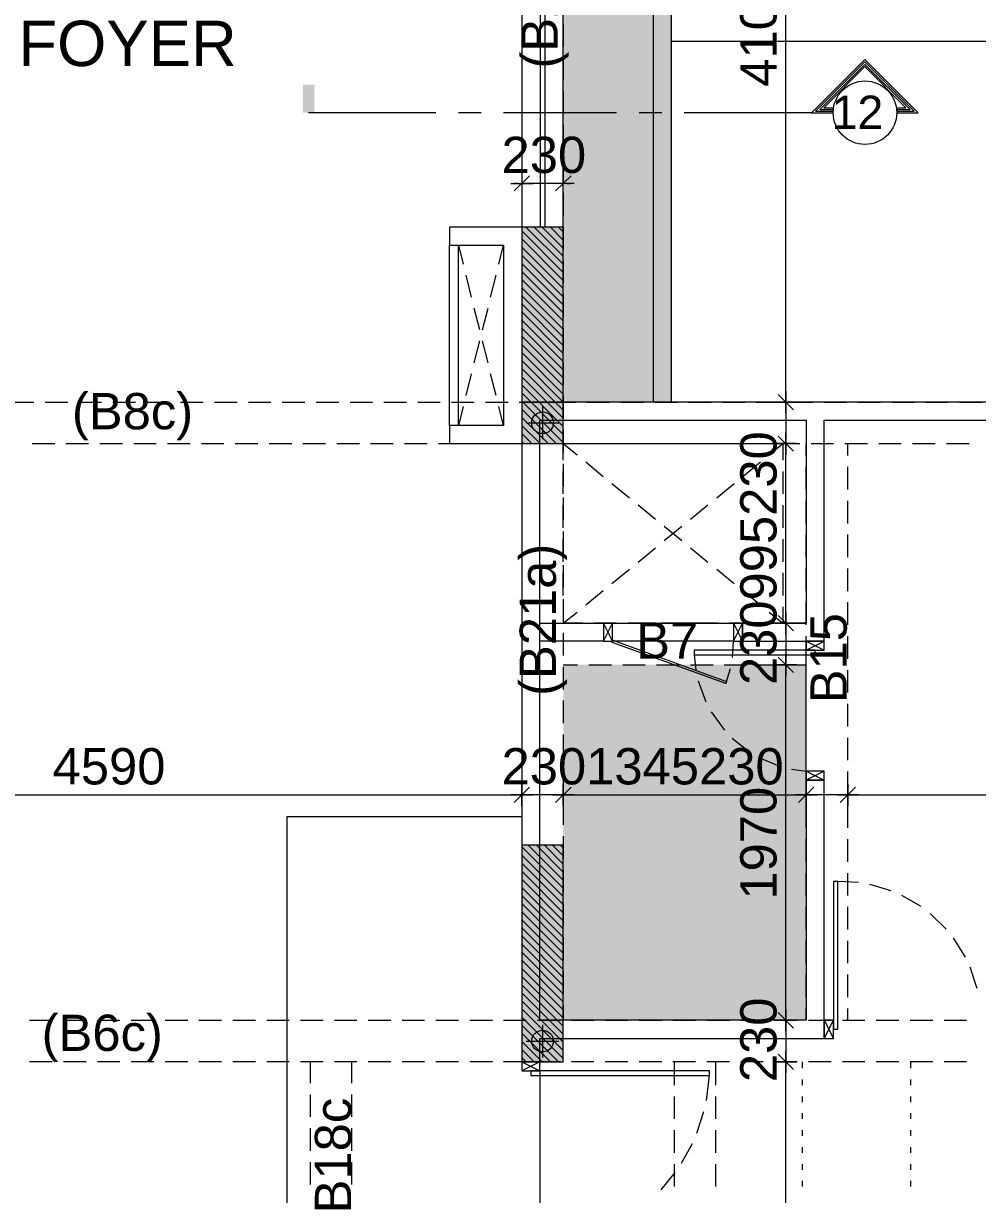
# Model space of a CAD drawing. Header units: millimetres. Extents: x -1303 to 98744, y -1303 to 90097.
# Drawn here: x 64120 to 69402, y 57542 to 64031 of the extents above; entities that cross this region are included whole.
import ezdxf

# ---------------------------------------------------------------- set-up
doc = ezdxf.new("R2010")
doc.units = ezdxf.units.MM
doc.layers.add('PDF_Geometry', color=7, linetype='Continuous')
doc.layers.add('PDF_Text', color=7, linetype='Continuous')
doc.layers.add('PDF_Solid Fills', color=192, linetype='Continuous', true_color=0xc2c0c0c0)
doc.styles.add('PDF ArialMT', font='arial.ttf')
doc.styles.get("Standard").update_dxf_attribs({"font": 'arial.ttf'})

msp = doc.modelspace()

# ---------------------------------------------------------------- linework, layer by layer
at = {"layer": 'PDF_Geometry', "color": 9, "lineweight": 0, "true_color": 0xc0c0c0}
for points in [[(66879.18391, 61932.58226), (67108.5302, 61932.58226), (67108.5302, 66032.0413), (66879.18391, 66032.0413)], [(67331.10529, 60607.28148), (67381.03677, 60607.28148), (67381.03677, 60707.14444), (67331.10529, 60707.14444)], [(68051.30424, 60607.28148), (68101.23572, 60607.28148), (68101.23572, 60707.14444), (68051.30424, 60707.14444)], [(67383.57732, 60613.20722), (68013.22091, 60383.8601), (68008.98942, 60372.8599), (67379.34583, 60601.35989)], [(68454.13795, 60557.35083), (68554.00091, 60557.35083), (68554.00091, 60607.28231), (68454.13795, 60607.28231)], [(67833.80445, 60531.96195), (68504.07106, 60531.96195), (68504.07106, 60557.35083), (67833.80445, 60557.35083)], [(68454.13795, 59837.15189), (68554.00091, 59837.15189), (68554.00091, 59887.08336), (68454.13795, 59887.08336)], [(68603.93405, 58457.68898), (68628.47664, 58457.68898), (68628.47664, 59276.90378), (68603.93405, 59276.90378)], [(68554.00753, 58406.9112), (68603.93901, 58406.9112), (68603.93901, 58507.62046), (68554.00753, 58507.62046)], [(66879.18391, 58227.49887), (66979.04687, 58227.49887), (66979.04687, 58277.43035), (66879.18391, 58277.43035)], [(66929.11456, 58202.10999), (67918.43491, 58202.10999), (67918.43491, 58227.49887), (66929.11456, 58227.49887)]]:
    msp.add_lwpolyline(points, close=True, dxfattribs=at)
for points in [[(67608.69294, 61932.58226), (67608.69294, 66032.04053)], [(67708.55425, 61932.58226), (67708.55425, 66032.04053)], [(66981.58659, 65062.18419), (66981.58659, 62902.43861)], [(67006.12835, 65062.18419), (67006.12835, 62902.43861)], [(67708.55425, 63932.37868), (74623.6377, 63932.37868)], [(66879.18391, 62902.43861), (66478.88743, 62902.43861), (66478.88743, 62802.57317), (66778.47549, 62802.57317), (66778.47549, 61802.25347), (66478.88743, 61802.25347), (66478.88743, 61702.38803), (66879.18391, 61702.38803)], [(66478.88743, 61802.25347), (66478.88743, 62802.57317)], [(66555.0541, 61908.0405), (66528.81809, 61802.25347), (66528.81809, 62802.57317), (66555.0541, 62696.78613)], [(66752.23947, 62696.78613), (66778.47549, 62802.57317)], [(66600.75327, 62514.83244), (66570.28578, 62635.85528)], [(66706.54031, 62514.83244), (66737.00779, 62635.85528)], [(66646.45244, 62332.87874), (66615.98495, 62453.90159)], [(66661.68412, 62332.87874), (66692.15161, 62453.90159)], [(66615.98495, 62150.92505), (66646.45244, 62271.94789)], [(66692.15161, 62150.92505), (66661.68412, 62271.94789)], [(66570.28578, 61968.97135), (66600.75327, 62089.99419)], [(66737.00779, 61968.97135), (66706.54031, 62089.99419)], [(66778.47549, 61802.25347), (66752.23947, 61908.0405)], [(67331.10529, 60607.28148), (67381.03595, 60707.14692), (68051.30424, 60707.14692), (68101.23903, 60607.28148), (68554.00753, 60607.28148), (68554.00753, 61831.87383), (71793.62796, 61831.87383), (71793.62796, 61932.58226), (66879.18391, 61932.58226), (66879.18391, 58277.42953), (66979.04522, 58277.42953), (66979.04522, 58406.9112), (68554.00753, 58406.9112), (68554.00753, 59837.15189), (68454.13795, 59837.15189), (68454.13795, 58507.61964), (66979.04522, 58507.61964), (66979.04522, 61831.87383), (68454.13795, 61831.87383), (68454.13795, 60707.14692), (68101.23903, 60707.14692), (68101.23903, 60607.28148)], [(67108.53103, 61702.38803), (67184.69769, 61640.61005)], [(67108.53103, 61610.98968), (67108.53103, 61702.38803), (67216.00818, 61702.38803)], [(67278.6374, 61702.38803), (67403.8876, 61702.38803)], [(67466.51269, 61702.38803), (67591.76702, 61702.38803)], [(67653.54499, 61702.38803), (67778.79519, 61702.38803)], [(67841.42441, 61702.38803), (67966.67461, 61702.38803)], [(68028.45259, 61702.38803), (68153.70278, 61702.38803)], [(68216.33201, 61702.38803), (68323.81328, 61702.38803), (68323.81328, 61610.98968)], [(68248.48962, 61640.61005), (68323.81328, 61702.38803)], [(67232.9341, 61600.83248), (67329.41518, 61521.28145)], [(68102.925, 61521.28145), (68200.24907, 61600.83248)], [(67108.53103, 61423.95738), (67108.53103, 61548.36459)], [(68323.81328, 61548.36459), (68323.81328, 61423.95738)], [(67377.65158, 61482.351), (67474.97565, 61402.79997)], [(67958.21165, 61402.79997), (68054.69273, 61482.351)], [(67108.53103, 61236.08209), (67108.53103, 61361.33228)], [(67523.2162, 61363.02653), (67619.69314, 61284.31849)], [(67812.64704, 61284.31849), (67909.97111, 61363.02653)], [(68323.81328, 61361.33228), (68323.81328, 61236.08209)], [(67667.93368, 61164.9899), (67764.41063, 61244.54505)], [(67667.93368, 61244.54505), (67764.41063, 61164.9899)], [(67108.53103, 61048.20267), (67108.53103, 61173.45286)], [(67523.2162, 61046.50842), (67619.69314, 61125.21646)], [(67812.64704, 61125.21646), (67909.97111, 61046.50842)], [(68323.81328, 61173.45286), (68323.81328, 61048.20267)], [(67377.65158, 60927.18395), (67474.97565, 61006.73498)], [(67958.21165, 61006.73498), (68054.69273, 60927.18395)], [(67108.53103, 60861.17036), (67108.53103, 60986.42469)], [(68323.81328, 60986.42469), (68323.81328, 60861.17036)], [(67232.9341, 60808.70247), (67329.41518, 60888.2535)], [(68102.925, 60888.2535), (68200.24907, 60808.70247)], [(67108.53103, 60798.54527), (67108.53103, 60707.14692), (67184.69769, 60768.9249)], [(68323.81328, 60798.54527), (68323.81328, 60707.14692), (68216.33201, 60707.14692)], [(68248.48962, 60768.9249), (68323.81328, 60707.14692)], [(66979.04522, 60707.14692), (67331.10529, 60707.14692), (67331.10529, 60607.28148), (66979.04522, 60607.28148)], [(67216.00818, 60707.14692), (67108.53103, 60707.14692)], [(67403.8876, 60707.14692), (67278.6374, 60707.14692)], [(68051.30424, 60607.28148), (67381.03595, 60607.28148), (67331.10529, 60707.14692)], [(67591.76702, 60707.14692), (67466.51269, 60707.14692)], [(67778.79519, 60707.14692), (67653.54499, 60707.14692)], [(67966.67461, 60707.14692), (67841.42441, 60707.14692)], [(68153.70278, 60707.14692), (68028.45259, 60707.14692)], [(68046.22977, 60518.42038), (68051.30424, 60607.28148), (68101.23903, 60707.14692)], [(68372.05383, 59898.93399), (68454.13795, 59887.08254), (68454.13795, 60557.35083), (68554.00753, 60607.28148)], [(68454.13795, 60607.28148), (68554.00753, 60557.35083)], [(67833.80445, 60531.96195), (67842.26741, 60449.86956)], [(68008.98942, 60372.8599), (68035.2213, 60457.48953)], [(67854.96185, 60388.93871), (67898.12378, 60271.30435)], [(67926.89704, 60216.29509), (68000.52646, 60115.58253)], [(68043.68426, 60069.88336), (68141.85959, 59992.86958)], [(68196.01759, 59961.55909), (68311.11884, 59914.16567)], [(68554.00753, 59887.08254), (68454.13795, 59837.15189)], [(68454.13795, 59887.08254), (68554.00753, 59837.15189)], [(65708.75783, 57187.39747), (65579.27203, 57187.39747), (65579.27203, 59637.42515), (66879.18391, 59637.42515)], [(68743.57293, 59270.98052), (68628.47994, 59276.90624)], [(68924.68363, 59225.28135), (68805.3509, 59260.82331)], [(69089.7114, 59137.26736), (68982.23013, 59199.89246)], [(69229.35028, 59012.01303), (69139.63792, 59099.18402)], [(69335.13732, 58857.98959), (69269.12787, 58963.77662)], [(69401.14678, 58682.80461), (69362.22046, 58801.28609)], [(68554.00753, 58406.9112), (68603.93405, 58507.61964)], [(68554.00753, 58507.61964), (68603.93405, 58406.9112)], [(66879.18391, 58277.42953), (66979.04522, 58227.49887), (66979.04522, 57237.33225), (67117.84111, 57258.48965)], [(66979.04522, 58277.42953), (66879.18391, 58227.49887)], [(67901.50815, 58062.4711), (67918.43407, 58202.10999)], [(67848.19313, 57883.05464), (67887.12359, 58002.38325)], [(67763.56351, 57716.33263), (67823.65137, 57825.50815)], [(67650.16064, 57567.38779), (67728.86453, 57663.86474)]]:
    msp.add_lwpolyline(points, dxfattribs=at)
at = {"layer": 'PDF_Geometry', "color": 122, "lineweight": 0, "true_color": 0x00b88a}
for points in [[(68340.73921, 61972.35983), (68340.73921, 61952.04542), (68340.73921, 66012.57737), (68340.73921, 65992.26708)], [(66879.18391, 63204.56389), (66879.18391, 63084.3923)], [(67108.53103, 63084.3923), (67108.53103, 63204.56389)], [(66819.09605, 63144.48016), (66939.27178, 63144.48016)], [(66836.02198, 63102.16535), (66921.49873, 63186.79497)], [(66858.87363, 63144.48016), (66838.56334, 63144.48016)], [(67108.53103, 63144.48016), (66879.18391, 63144.48016)], [(67168.61889, 63144.48016), (67048.44317, 63144.48016)], [(67151.69296, 63186.79497), (67066.21622, 63102.16535)], [(67128.84131, 63144.48016), (67149.15159, 63144.48016)], [(68340.73921, 61932.58226), (68340.73921, 61702.38803)], [(68340.73921, 60746.92037), (68340.73921, 60727.45721), (68340.73921, 61682.07774), (68340.73921, 61662.61458)], [(68340.73921, 60707.14692), (68340.73921, 60476.95269)], [(68340.73921, 58547.39721), (68340.73921, 58527.08693), (68340.73921, 60457.48953), (68340.73921, 60437.17511)], [(62309.1841, 59756.75374), (66858.87363, 59756.75374), (66838.56334, 59756.75374)], [(67108.53103, 59756.75374), (66879.18391, 59756.75374)], [(67149.15159, 59756.75374), (67128.84131, 59756.75374), (68433.8318, 59756.75374), (68413.51739, 59756.75374)], [(68683.4892, 59756.75374), (68454.13795, 59756.75374)], [(68724.10977, 59756.75374), (68703.79535, 59756.75374), (73273.79516, 59756.75374), (73253.48901, 59756.75374)], [(68340.73921, 58507.61964), (68340.73921, 58277.42953)], [(68340.73921, 52371.97173), (68340.73921, 52352.50857), (68340.73921, 58257.11924), (68340.73921, 58237.65195)]]:
    msp.add_lwpolyline(points, dxfattribs=at)
at = {"layer": 'PDF_Geometry', "color": 157, "lineweight": 0, "true_color": 0x3f5f7f}
for points in [[(66879.18391, 64007.70235), (66879.18391, 63882.44802)], [(67108.53103, 64028.85975), (67108.53103, 63903.60543)], [(66879.18391, 63819.82293), (66879.18391, 63694.57273)], [(67108.53103, 63840.98033), (67108.53103, 63715.73014)], [(67108.53103, 63653.94803), (67108.53103, 63528.69784)], [(66879.18391, 63631.9435), (66879.18391, 63507.54043)], [(67108.53103, 63466.07274), (67108.53103, 63340.81841)], [(66879.18391, 63444.91533), (66879.18391, 63319.66101)], [(67108.53103, 63278.19332), (67108.53103, 63153.78612)], [(66879.18391, 63257.03591), (66879.18391, 63132.62871)], [(66879.18391, 63070.00361), (66879.18391, 62944.75342)], [(67108.53103, 63091.16101), (67108.53103, 62965.91083)], [(66879.18391, 62882.12832), (66879.18391, 62756.87399)], [(67108.53103, 62903.28572), (67108.53103, 62778.87852)], [(66879.18391, 62695.09602), (66879.18391, 62569.8417)], [(67108.53103, 62716.25343), (67108.53103, 62590.9991)], [(66879.18391, 62507.21659), (66879.18391, 62381.96641)], [(67108.53103, 62528.374), (67108.53103, 62403.12381)], [(66879.18391, 62320.1843), (66879.18391, 62194.9341)], [(67108.53103, 62341.3417), (67108.53103, 62216.09151)], [(66879.18391, 62132.30901), (66879.18391, 62007.05468)], [(67108.53103, 62153.46641), (67108.53103, 62028.21209)], [(67108.53103, 61966.43411), (67108.53103, 61841.18391)], [(64052.5544, 61932.58226), (64177.80459, 61932.58226)], [(64240.43382, 61932.58226), (64364.83689, 61932.58226)], [(64427.46199, 61932.58226), (64552.71632, 61932.58226)], [(64615.34141, 61932.58226), (64739.74861, 61932.58226)], [(64802.37372, 61932.58226), (64927.6239, 61932.58226)], [(64990.24901, 61932.58226), (65115.50333, 61932.58226)], [(65177.2813, 61932.58226), (65302.53563, 61932.58226)], [(65365.16073, 61932.58226), (65490.41092, 61932.58226)], [(65552.19302, 61932.58226), (65677.44322, 61932.58226)], [(65740.06832, 61932.58226), (65865.32264, 61932.58226)], [(65927.94774, 61932.58226), (66052.35082, 61932.58226)], [(66114.98004, 61932.58226), (66240.23024, 61932.58226)], [(66302.85533, 61932.58226), (66427.26254, 61932.58226)], [(66489.88763, 61932.58226), (66615.13783, 61932.58226)], [(66677.76705, 61932.58226), (66803.01725, 61932.58226)], [(66864.79523, 61932.58226), (66990.04955, 61932.58226)], [(66879.18391, 61944.42958), (66879.18391, 61820.02651)], [(67052.67465, 61932.58226), (67177.92484, 61932.58226)], [(67239.70695, 61932.58226), (67364.95714, 61932.58226)], [(67427.58224, 61932.58226), (67552.83657, 61932.58226)], [(67615.46166, 61932.58226), (67739.86886, 61932.58226)], [(67802.49397, 61932.58226), (67927.74415, 61932.58226)], [(67990.36926, 61932.58226), (68114.77646, 61932.58226)], [(68177.40569, 61932.58226), (68302.65588, 61932.58226)], [(68365.27684, 61932.58226), (68489.68405, 61932.58226)], [(68552.31328, 61932.58226), (68677.56347, 61932.58226)], [(68740.1927, 61932.58226), (68865.44289, 61932.58226)], [(68927.22087, 61932.58226), (69052.47107, 61932.58226)], [(69115.10029, 61932.58226), (69240.35049, 61932.58226)], [(69302.97972, 61932.58226), (69427.37865, 61932.58226)], [(67108.53103, 61778.55469), (67108.53103, 61653.30449)], [(66879.18391, 61757.39728), (66879.18391, 61632.14709)], [(64167.65152, 61702.38803), (64292.90171, 61702.38803)], [(64354.68381, 61702.38803), (64479.93401, 61702.38803)], [(64542.5591, 61702.38803), (64667.81343, 61702.38803)], [(64730.43853, 61702.38803), (64854.8416, 61702.38803)], [(64917.47083, 61702.38803), (65042.72102, 61702.38803)], [(65105.34612, 61702.38803), (65229.75333, 61702.38803)], [(65292.37842, 61702.38803), (65417.62862, 61702.38803)], [(65480.25784, 61702.38803), (65605.50804, 61702.38803)], [(65667.28602, 61702.38803), (65792.54034, 61702.38803)], [(65855.16544, 61702.38803), (65980.41563, 61702.38803)], [(66042.19774, 61702.38803), (66167.44793, 61702.38803)], [(66230.07303, 61702.38803), (66355.32736, 61702.38803)], [(66417.95245, 61702.38803), (66542.35965, 61702.38803)], [(66604.98475, 61702.38803), (66730.23494, 61702.38803)], [(66792.86004, 61702.38803), (66917.26725, 61702.38803)], [(66979.89234, 61702.38803), (67105.14667, 61702.38803)], [(67167.77177, 61702.38803), (67293.02196, 61702.38803)], [(67354.80406, 61702.38803), (67480.05426, 61702.38803)], [(67542.67935, 61702.38803), (67667.93368, 61702.38803)], [(67729.71166, 61702.38803), (67854.96185, 61702.38803)], [(67917.59108, 61702.38803), (68042.84127, 61702.38803)], [(68105.47051, 61702.38803), (68229.86944, 61702.38803)], [(68292.49867, 61702.38803), (68417.74887, 61702.38803)], [(68454.13795, 61636.37857), (68454.13795, 61702.38803)], [(68480.37809, 61702.38803), (68604.7853, 61702.38803)], [(68667.40627, 61702.38803), (68792.65645, 61702.38803)], [(68683.4892, 61636.37857), (68683.4892, 61702.38803)], [(68855.28569, 61702.38803), (68979.69289, 61702.38803)], [(69042.31385, 61702.38803), (69167.57232, 61702.38803)], [(69230.19328, 61702.38803), (69355.44347, 61702.38803)], [(67108.53103, 61590.6794), (67108.53103, 61466.27219)], [(66879.18391, 61569.52199), (66879.18391, 61445.11478)], [(68454.13795, 61448.49915), (68454.13795, 61573.75347)], [(68683.4892, 61448.49915), (68683.4892, 61573.75347)], [(66879.18391, 61382.48969), (66879.18391, 61257.23949)], [(67108.53103, 61403.6471), (67108.53103, 61278.3969)], [(68454.13795, 61260.62386), (68454.13795, 61385.87405)], [(68683.4892, 61260.62386), (68683.4892, 61385.87405)], [(66879.18391, 61194.61027), (66879.18391, 61070.2072)], [(67108.53103, 61215.76768), (67108.53103, 61091.3646)], [(68454.13795, 61073.59155), (68454.13795, 61198.84175)], [(68683.4892, 61073.59155), (68683.4892, 61198.84175)], [(66879.18391, 61007.5821), (66879.18391, 60882.32777)], [(67108.53103, 61028.7395), (67108.53103, 60903.48518)], [(68454.13795, 60885.71213), (68454.13795, 61010.96646)], [(68683.4892, 60885.71213), (68683.4892, 61010.96646)], [(66879.18391, 60819.70268), (66879.18391, 60694.45248)], [(67108.53103, 60840.86008), (67108.53103, 60716.45288)], [(68454.13795, 60698.68396), (68454.13795, 60823.93416)], [(68683.4892, 60698.68396), (68683.4892, 60823.93416)], [(67108.53103, 60707.14692), (67187.23492, 60707.14692)], [(67249.86003, 60707.14692), (67375.11435, 60707.14692)], [(67437.73945, 60707.14692), (67562.98964, 60707.14692)], [(67624.77175, 60707.14692), (67750.02194, 60707.14692)], [(67812.64704, 60707.14692), (67937.90137, 60707.14692)], [(67999.67934, 60707.14692), (68124.93366, 60707.14692)], [(68187.55463, 60707.14692), (68312.81309, 60707.14692)], [(68375.43406, 60707.14692), (68454.13795, 60707.14692)], [(66879.18391, 60632.67037), (66879.18391, 60507.42018)], [(67108.53103, 60653.82778), (67108.53103, 60528.57759)], [(68454.13795, 60510.80454), (68454.13795, 60636.05474)], [(68683.4892, 60510.80454), (68683.4892, 60636.05474)], [(67108.53103, 60476.95269), (67187.23492, 60476.95269)], [(67249.86003, 60476.95269), (67375.11435, 60476.95269)], [(67437.73945, 60476.95269), (67562.98964, 60476.95269)], [(67624.77175, 60476.95269), (67750.02194, 60476.95269)], [(67812.64704, 60476.95269), (67937.90137, 60476.95269)], [(67999.67934, 60476.95269), (68124.93366, 60476.95269)], [(68187.55463, 60476.95269), (68312.81309, 60476.95269)], [(68375.43406, 60476.95269), (68454.13795, 60476.95269)], [(66879.18391, 60444.79508), (66879.18391, 60319.54075)], [(67108.53103, 60465.95249), (67108.53103, 60340.69816)], [(68454.13795, 60323.77224), (68454.13795, 60448.17945)], [(68683.4892, 60323.77224), (68683.4892, 60448.17945)], [(67108.53103, 60278.92019), (67108.53103, 60153.66587)], [(66879.18391, 60256.91566), (66879.18391, 60132.50846)], [(68454.13795, 60135.89695), (68454.13795, 60261.14714)], [(68683.4892, 60135.89695), (68683.4892, 60261.14714)], [(67108.53103, 60091.04076), (67108.53103, 59965.79058)], [(66879.18391, 60069.88336), (66879.18391, 59944.63317)], [(68454.13795, 59948.86465), (68454.13795, 60073.26772)], [(68683.4892, 59948.86465), (68683.4892, 60073.26772)], [(67108.53103, 59903.16547), (67108.53103, 59778.75827)], [(66879.18391, 59882.00807), (66879.18391, 59757.60087)], [(68454.13795, 59760.98522), (68454.13795, 59886.23955)], [(68683.4892, 59760.98522), (68683.4892, 59886.23955)], [(66879.18391, 59694.97577), (66879.18391, 59569.72145)], [(67108.53103, 59716.13318), (67108.53103, 59590.87885)], [(68454.13795, 59573.95293), (68454.13795, 59698.36013)], [(68683.4892, 59573.95293), (68683.4892, 59698.36013)], [(66879.18391, 59507.09634), (66879.18391, 59382.69327)], [(67108.53103, 59528.25375), (67108.53103, 59403.85068)], [(68454.13795, 59386.07764), (68454.13795, 59511.32782)], [(68683.4892, 59386.07764), (68683.4892, 59511.32782)], [(66879.18391, 59320.06405), (66879.18391, 59194.81385)], [(67108.53103, 59341.22145), (67108.53103, 59215.97126)], [(68454.13795, 59198.19821), (68454.13795, 59323.45253)], [(68683.4892, 59198.19821), (68683.4892, 59323.45253)], [(66879.18391, 59132.18876), (66879.18391, 59006.93443)], [(67108.53103, 59153.34616), (67108.53103, 59028.93895)], [(68454.13795, 59011.16591), (68454.13795, 59136.42024)], [(68683.4892, 59011.16591), (68683.4892, 59136.42024)], [(66879.18391, 58945.15645), (66879.18391, 58819.90626)], [(67108.53103, 58966.31386), (67108.53103, 58841.06366)], [(68454.13795, 58823.29062), (68454.13795, 58948.54081)], [(68683.4892, 58823.29062), (68683.4892, 58948.54081)], [(66879.18391, 58757.27703), (66879.18391, 58632.02684)], [(67108.53103, 58778.43444), (67108.53103, 58653.18424)], [(68454.13795, 58636.25832), (68454.13795, 58760.66552)], [(68683.4892, 58636.25832), (68683.4892, 58760.66552)], [(66879.18391, 58569.40174), (66879.18391, 58444.99453)], [(67108.53103, 58591.40627), (67108.53103, 58507.61964)], [(68454.13795, 58507.61964), (68454.13795, 58573.63322)], [(68683.4892, 58507.61964), (68683.4892, 58573.63322)], [(64154.10995, 58507.61964), (64278.51715, 58507.61964)], [(64341.14225, 58507.61964), (64466.39244, 58507.61964)], [(64529.01754, 58507.61964), (64654.27187, 58507.61964)], [(64716.04984, 58507.61964), (64841.30416, 58507.61964)], [(64903.92927, 58507.61964), (65029.17946, 58507.61964)], [(65090.96156, 58507.61964), (65216.21176, 58507.61964)], [(65278.83685, 58507.61964), (65404.09118, 58507.61964)], [(65466.71628, 58507.61964), (65591.11935, 58507.61964)], [(65653.74858, 58507.61964), (65778.99877, 58507.61964)], [(65841.62387, 58507.61964), (65966.03108, 58507.61964)], [(66028.65617, 58507.61964), (66153.90637, 58507.61964)], [(66216.53559, 58507.61964), (66340.93866, 58507.61964)], [(66403.56376, 58507.61964), (66528.81809, 58507.61964)], [(66591.44318, 58507.61964), (66716.69338, 58507.61964)], [(66778.47549, 58507.61964), (66903.72568, 58507.61964)], [(66966.35078, 58507.61964), (67091.60511, 58507.61964)], [(67154.2302, 58507.61964), (67278.6374, 58507.61964)], [(67341.2625, 58507.61964), (67466.51269, 58507.61964)], [(67529.13779, 58507.61964), (67653.54499, 58507.61964)], [(67716.17009, 58507.61964), (67841.42441, 58507.61964)], [(67904.04952, 58507.61964), (68028.45259, 58507.61964)], [(68091.08181, 58507.61964), (68216.33201, 58507.61964)], [(68278.96124, 58507.61964), (68404.21143, 58507.61964)], [(68465.98941, 58507.61964), (68591.2396, 58507.61964)], [(68653.86883, 58507.61964), (68779.11902, 58507.61964)], [(68841.74826, 58507.61964), (68966.14719, 58507.61964)], [(69028.77642, 58507.61964), (69154.02662, 58507.61964)], [(69216.65584, 58507.61964), (69341.06305, 58507.61964)], [(66879.18391, 58382.36944), (66879.18391, 58277.42953)], [(64278.51715, 58277.42953), (64154.10995, 58277.42953)], [(64466.39244, 58277.42953), (64341.14225, 58277.42953)], [(64654.27187, 58277.42953), (64529.01754, 58277.42953)], [(64841.30416, 58277.42953), (64716.04984, 58277.42953)], [(65029.17946, 58277.42953), (64903.92927, 58277.42953)], [(65216.21176, 58277.42953), (65090.96156, 58277.42953)], [(65404.09118, 58277.42953), (65278.83685, 58277.42953)], [(65591.11935, 58277.42953), (65466.71628, 58277.42953)], [(65778.99877, 58277.42953), (65653.74858, 58277.42953)], [(65708.75783, 58159.79517), (65708.75783, 58277.42953)], [(65966.03108, 58277.42953), (65841.62387, 58277.42953)], [(65938.94794, 58159.79517), (65938.94794, 58277.42953)], [(66153.90637, 58277.42953), (66028.65617, 58277.42953)], [(66340.93866, 58277.42953), (66216.53559, 58277.42953)], [(66528.81809, 58277.42953), (66403.56376, 58277.42953)], [(66716.69338, 58277.42953), (66591.44318, 58277.42953)], [(66903.72568, 58277.42953), (66778.47549, 58277.42953)], [(67091.60511, 58277.42953), (66966.35078, 58277.42953)], [(67278.6374, 58277.42953), (67154.2302, 58277.42953)], [(67466.51269, 58277.42953), (67341.2625, 58277.42953)], [(67653.54499, 58277.42953), (67529.13779, 58277.42953)], [(67841.42441, 58277.42953), (67716.17009, 58277.42953)], [(67723.78593, 58148.79084), (67723.78593, 58277.42953)], [(68028.45259, 58277.42953), (67904.04952, 58277.42953)], [(67953.98017, 58148.79084), (67953.98017, 58277.42953)], [(68216.33201, 58277.42953), (68091.08181, 58277.42953)], [(68404.21143, 58277.42953), (68278.96124, 58277.42953)], [(68591.2396, 58277.42953), (68465.98941, 58277.42953)], [(68779.11902, 58277.42953), (68653.86883, 58277.42953)], [(68966.14719, 58277.42953), (68841.74826, 58277.42953)], [(69154.02662, 58277.42953), (69028.77642, 58277.42953)], [(69341.06305, 58277.42953), (69216.65584, 58277.42953)], [(65708.75783, 57971.91575), (65708.75783, 58097.16595)], [(65938.94794, 57971.91575), (65938.94794, 58097.16595)], [(67723.78593, 57960.91555), (67723.78593, 58086.16575)], [(67953.98017, 57960.91555), (67953.98017, 58086.16575)], [(65708.75783, 57784.88345), (65708.75783, 57910.13778)], [(65938.94794, 57784.88345), (65938.94794, 57910.13778)], [(67723.78593, 57773.88326), (67723.78593, 57898.28633)], [(67953.98017, 57773.88326), (67953.98017, 57898.28633)], [(65708.75783, 57597.00816), (65708.75783, 57722.25835)], [(65938.94794, 57597.00816), (65938.94794, 57722.25835)], [(67723.78593, 57586.00383), (67723.78593, 57711.25815)], [(67953.98017, 57586.00383), (67953.98017, 57711.25815)]]:
    msp.add_lwpolyline(points, dxfattribs=at)
at = {"layer": 'PDF_Geometry', "color": 1, "lineweight": 0}
for points in [[(68954.304, 63535.46655), (69073.62847, 63535.46655), (68778.27604, 63830.82313), (68482.91533, 63535.46655), (68603.09105, 63535.46655)], [(68954.304, 63544.77664), (69050.77681, 63544.77664), (68778.27604, 63817.28569), (68505.76698, 63544.77664), (68603.09105, 63544.77664)], [(68954.304, 63554.08673), (69028.77642, 63554.08673), (68778.27604, 63803.74413), (68528.61864, 63554.08673), (68603.09105, 63554.08673)], [(68954.304, 63563.39681), (69005.92477, 63563.39681), (68778.27604, 63791.04968), (68551.46202, 63563.39681), (68603.09105, 63563.39681)], [(66403.56376, 63535.46655), (65698.60063, 63535.46655)], [(66653.22116, 63535.46655), (66528.81809, 63535.46655)], [(67403.8876, 63535.46655), (66778.47549, 63535.46655)], [(67653.54499, 63535.46655), (67528.2948, 63535.46655)], [(68482.91533, 63535.46655), (67778.79519, 63535.46655)]]:
    msp.add_lwpolyline(points, dxfattribs=at)
at = {"layer": 'PDF_Geometry', "lineweight": 0}
for points in [[(66879.18391, 63144.48016), (66879.18391, 63144.48016)], [(67108.53103, 63144.48016), (67108.53103, 63144.48016)], [(66879.18391, 63054.77193), (66879.18391, 63054.77193)], [(67108.53103, 63054.77193), (67108.53103, 63054.77193)], [(66879.18391, 62992.14683), (66879.18391, 62992.14683)], [(67108.53103, 62992.14683), (67108.53103, 62992.14683)], [(66879.18391, 62902.43861), (66879.18391, 62902.43861)], [(66879.18391, 62881.2812), (67108.53103, 62651.08696)], [(66902.03556, 62902.43861), (67108.53103, 62695.94314)], [(66947.73474, 62902.43861), (67108.53103, 62740.79519)], [(66992.58678, 62902.43861), (67108.53103, 62785.64724)], [(67037.44297, 62902.43861), (67108.53103, 62830.50342)], [(67082.29502, 62902.43861), (67108.53103, 62875.35547)], [(67108.53103, 62902.43861), (67108.53103, 62902.43861)], [(66879.18391, 62836.42502), (67108.53103, 62606.23491)], [(66879.18391, 62791.57297), (67108.53103, 62561.37873)], [(66879.18391, 62745.8738), (67108.53103, 62516.52668)], [(66879.18391, 62701.01762), (67108.53103, 62471.67463)], [(66879.18391, 62656.16556), (67108.53103, 62426.81845)], [(66879.18391, 62611.31351), (67108.53103, 62381.96641)], [(66879.18391, 62566.45733), (67108.53103, 62336.26723)], [(66879.18391, 62521.60529), (67108.53103, 62291.41105)], [(66879.18391, 62476.74911), (67108.53103, 62246.559)], [(66879.18391, 62431.89706), (67108.53103, 62201.70282)], [(66879.18391, 62387.045), (67108.53103, 62156.85077)], [(66879.18391, 62342.18882), (67108.53103, 62111.99872)], [(66879.18391, 62297.33678), (67108.53103, 62067.14254)], [(66879.18391, 62252.4806), (67108.53103, 62022.29049)], [(66879.18391, 62207.62855), (67108.53103, 61977.43431)], [(66879.18391, 62162.77649), (67108.53103, 61932.58226)], [(66879.18391, 62117.92031), (67108.53103, 61887.73021)], [(66879.18391, 62073.06827), (67108.53103, 61842.87403)], [(66879.18391, 62028.21209), (67108.53103, 61798.02198)], [(66879.18391, 61983.36004), (67108.53103, 61753.1658)], [(66879.18391, 61937.66087), (67108.53103, 61708.31375)], [(68366.1281, 61932.58226), (68366.1281, 61932.58226)], [(68366.1281, 61932.58226), (68366.1281, 61932.58226)], [(68454.13795, 61932.58226), (68454.13795, 61932.58226)], [(68454.13795, 61932.58226), (68454.13795, 61932.58226)], [(66879.18391, 61892.80469), (67069.60057, 61702.38803)], [(66879.18391, 61847.95263), (67024.74852, 61702.38803)], [(66879.18391, 61803.10058), (66979.89234, 61702.38803)], [(66879.18391, 61758.2444), (66935.0403, 61702.38803)], [(66879.18391, 61713.39236), (66890.18412, 61702.38803)], [(68366.1281, 61702.38803), (68366.1281, 61702.38803)], [(68366.1281, 61702.38803), (68366.1281, 61702.38803)], [(68454.13795, 61702.38803), (68454.13795, 61702.38803)], [(68454.13795, 61702.38803), (68454.13795, 61702.38803)], [(68366.1281, 60707.14692), (68366.1281, 60707.14692)], [(68366.1281, 60707.14692), (68366.1281, 60707.14692)], [(68454.13795, 60707.14692), (68454.13795, 60707.14692)], [(68454.13795, 60707.14692), (68454.13795, 60707.14692)], [(68366.1281, 60476.95269), (68366.1281, 60476.95269)], [(68366.1281, 60476.95269), (68366.1281, 60476.95269)], [(68454.13795, 60476.95269), (68454.13795, 60476.95269)], [(68454.13795, 60476.95269), (68454.13795, 60476.95269)], [(66879.18391, 59756.75374), (66879.18391, 59756.75374)], [(66879.18391, 59756.75374), (66879.18391, 59756.75374)], [(67108.53103, 59756.75374), (67108.53103, 59756.75374)], [(67108.53103, 59756.75374), (67108.53103, 59756.75374)], [(68454.13795, 59756.75374), (68454.13795, 59756.75374)], [(68454.13795, 59756.75374), (68454.13795, 59756.75374)], [(68683.4892, 59756.75374), (68683.4892, 59756.75374)], [(68683.4892, 59756.75374), (68683.4892, 59756.75374)], [(66879.18391, 59679.73996), (66879.18391, 59679.73996)], [(66879.18391, 59679.73996), (66879.18391, 59679.73996)], [(67108.53103, 59679.73996), (67108.53103, 59679.73996)], [(67108.53103, 59679.73996), (67108.53103, 59679.73996)], [(68454.13795, 59679.73996), (68454.13795, 59679.73996)], [(68454.13795, 59679.73996), (68454.13795, 59679.73996)], [(68683.4892, 59663.66115), (68683.4892, 59663.66115)], [(68683.4892, 59663.66115), (68683.4892, 59663.66115)], [(66879.18391, 59617.11486), (66879.18391, 59617.11486)], [(66879.18391, 59617.11486), (66879.18391, 59617.11486)], [(67108.53103, 59617.11486), (67108.53103, 59617.11486)], [(67108.53103, 59617.11486), (67108.53103, 59617.11486)], [(68454.13795, 59617.11486), (68454.13795, 59617.11486)], [(68454.13795, 59617.11486), (68454.13795, 59617.11486)], [(68683.4892, 59601.03606), (68683.4892, 59601.03606)], [(68683.4892, 59601.03606), (68683.4892, 59601.03606)], [(66879.18391, 59554.48976), (66879.18391, 59554.48976)], [(66879.18391, 59554.48976), (66879.18391, 59554.48976)], [(67108.53103, 59554.48976), (67108.53103, 59554.48976)], [(67108.53103, 59554.48976), (67108.53103, 59554.48976)], [(68454.13795, 59554.48976), (68454.13795, 59554.48976)], [(68454.13795, 59554.48976), (68454.13795, 59554.48976)], [(68683.4892, 59538.41096), (68683.4892, 59538.41096)], [(68683.4892, 59538.41096), (68683.4892, 59538.41096)], [(66879.18391, 59477.47597), (66879.18391, 59477.47597)], [(66879.18391, 59477.47597), (66879.18391, 59477.47597)], [(66879.18391, 59468.16589), (67108.53103, 59238.82291)], [(66914.73001, 59477.47597), (67108.53103, 59283.67496)], [(66959.58206, 59477.47597), (67108.53103, 59328.52701)], [(67004.43411, 59477.47597), (67108.53103, 59373.38319)], [(67049.29029, 59477.47597), (67108.53103, 59418.23524)], [(67094.14234, 59477.47597), (67108.53103, 59463.09142)], [(67108.53103, 59477.47597), (67108.53103, 59477.47597)], [(67108.53103, 59477.47597), (67108.53103, 59477.47597)], [(68454.13795, 59477.47597), (68454.13795, 59477.47597)], [(68454.13795, 59477.47597), (68454.13795, 59477.47597)], [(68683.4892, 59475.78586), (68683.4892, 59475.78586)], [(68683.4892, 59475.78586), (68683.4892, 59475.78586)], [(66879.18391, 59423.31384), (67108.53103, 59193.96673)], [(66879.18391, 59378.46179), (67108.53103, 59148.26756)], [(68683.4892, 59413.15664), (68683.4892, 59413.15664)], [(68683.4892, 59413.15664), (68683.4892, 59413.15664)], [(66879.18391, 59333.60561), (67108.53103, 59103.41551)], [(68683.4892, 59350.53153), (68683.4892, 59350.53153)], [(68683.4892, 59350.53153), (68683.4892, 59350.53153)], [(66879.18391, 59288.75357), (67108.53103, 59058.55932)], [(66879.18391, 59243.89738), (67108.53103, 59013.70728)], [(68683.4892, 59288.75357), (68683.4892, 59288.75357)], [(68683.4892, 59288.75357), (68683.4892, 59288.75357)], [(66879.18391, 59199.04533), (67108.53103, 58968.8511)], [(68683.4892, 59226.12846), (68683.4892, 59226.12846)], [(68683.4892, 59226.12846), (68683.4892, 59226.12846)], [(66879.18391, 59154.19328), (67108.53103, 58923.99905)], [(68683.4892, 59163.49924), (68683.4892, 59163.49924)], [(68683.4892, 59163.49924), (68683.4892, 59163.49924)], [(66879.18391, 59109.3371), (67108.53103, 58879.147)], [(66879.18391, 59064.48506), (67108.53103, 58834.29081)], [(68683.4892, 59100.87414), (68683.4892, 59100.87414)], [(68683.4892, 59100.87414), (68683.4892, 59100.87414)], [(66879.18391, 59019.62887), (67108.53103, 58789.43877)], [(68683.4892, 59038.24904), (68683.4892, 59038.24904)], [(68683.4892, 59038.24904), (68683.4892, 59038.24904)], [(66879.18391, 58974.77682), (67108.53103, 58744.58259)], [(66879.18391, 58929.92477), (67108.53103, 58699.73054)], [(68683.4892, 58975.62395), (68683.4892, 58975.62395)], [(68683.4892, 58975.62395), (68683.4892, 58975.62395)], [(66879.18391, 58885.06859), (67108.53103, 58654.87849)], [(68683.4892, 58912.99885), (68683.4892, 58912.99885)], [(68683.4892, 58912.99885), (68683.4892, 58912.99885)], [(68683.4892, 58851.21674), (68683.4892, 58851.21674)], [(68683.4892, 58851.21674), (68683.4892, 58851.21674)], [(66879.18391, 58840.21655), (67108.53103, 58610.0223)], [(66879.18391, 58795.36037), (67108.53103, 58565.17026)], [(68683.4892, 58788.59165), (68683.4892, 58788.59165)], [(68683.4892, 58788.59165), (68683.4892, 58788.59165)], [(66879.18391, 58749.66119), (67108.53103, 58520.31408)], [(68683.4892, 58725.96655), (68683.4892, 58725.96655)], [(68683.4892, 58725.96655), (68683.4892, 58725.96655)], [(66879.18391, 58704.80914), (67108.53103, 58475.46203)], [(66879.18391, 58659.95296), (67108.53103, 58430.60998)], [(68683.4892, 58663.34145), (68683.4892, 58663.34145)], [(68683.4892, 58663.34145), (68683.4892, 58663.34145)], [(66879.18391, 58615.10091), (67108.53103, 58385.7538)], [(68683.4892, 58600.71223), (68683.4892, 58600.71223)], [(68683.4892, 58600.71223), (68683.4892, 58600.71223)], [(66879.18391, 58570.24886), (67108.53103, 58340.05463)], [(66879.18391, 58525.39268), (67108.53103, 58295.20257)], [(66879.18391, 58480.54064), (67082.29502, 58277.42953)], [(68366.1281, 58507.61964), (68366.1281, 58507.61964)], [(68366.1281, 58507.61964), (68366.1281, 58507.61964)], [(68454.13795, 58507.61964), (68454.13795, 58507.61964)], [(68454.13795, 58507.61964), (68454.13795, 58507.61964)], [(68683.4892, 58507.61964), (68683.4892, 58507.61964)], [(68683.4892, 58507.61964), (68683.4892, 58507.61964)], [(66879.18391, 58435.68445), (67037.44297, 58277.42953)], [(66879.18391, 58390.8324), (66992.58678, 58277.42953)], [(66879.18391, 58345.98035), (66947.73474, 58277.42953)], [(66879.18391, 58301.12417), (66902.87856, 58277.42953)], [(68366.1281, 58277.42953), (68366.1281, 58277.42953)], [(68366.1281, 58277.42953), (68366.1281, 58277.42953)], [(68454.13795, 58277.42953), (68454.13795, 58277.42953)], [(68454.13795, 58277.42953), (68454.13795, 58277.42953)]]:
    msp.add_lwpolyline(points, dxfattribs=at)
at = {"layer": 'PDF_Geometry', "color": 5, "lineweight": 0}
for points in [[(66879.18391, 61702.38803), (67108.5302, 61702.38803), (67108.5302, 62902.43615), (66879.18391, 62902.43615)], [(66879.18391, 61702.38803), (67108.5302, 61702.38803), (67108.5302, 62902.43615), (66879.18391, 62902.43615)], [(66879.18391, 58277.42953), (67108.5302, 58277.42953), (67108.5302, 59477.47766), (66879.18391, 59477.47766)], [(66879.18391, 58277.42953), (67108.5302, 58277.42953), (67108.5302, 59477.47766), (66879.18391, 59477.47766)]]:
    msp.add_lwpolyline(points, close=True, dxfattribs=at)
at = {"layer": 'PDF_Geometry', "color": 122, "lineweight": 0, "true_color": 0x00b88a}
for points in [[(68383.05402, 61890.26745), (68298.4244, 61974.89707)], [(68340.73921, 61872.4944), (68340.73921, 61992.67012)], [(68280.64722, 61932.58226), (68400.82294, 61932.58226)], [(68298.4244, 61744.70284), (68383.05402, 61660.07321)], [(68340.73921, 61762.47588), (68340.73921, 61642.30429)], [(68400.82294, 61702.38803), (68280.64722, 61702.38803)], [(68383.05402, 60664.83211), (68298.4244, 60749.46174)], [(68340.73921, 60647.05907), (68340.73921, 60767.23066)], [(68280.64722, 60707.14692), (68400.82294, 60707.14692)], [(68400.82294, 60476.95269), (68280.64722, 60476.95269)], [(68298.4244, 60520.11463), (68383.05402, 60434.63788)], [(68340.73921, 60537.04055), (68340.73921, 60416.86483)], [(66921.49873, 59799.06855), (66836.02198, 59714.43893)], [(66879.18391, 59696.66588), (66879.18391, 59816.8416)], [(67066.21622, 59714.43893), (67151.69296, 59799.06855)], [(67108.53103, 59816.8416), (67108.53103, 59696.66588)], [(68496.45276, 59799.06855), (68411.82314, 59714.43893)], [(68454.13795, 59696.66588), (68454.13795, 59816.8416)], [(68641.17438, 59714.43893), (68726.647, 59799.06855)], [(68683.4892, 59816.8416), (68683.4892, 59696.66588)], [(66939.27178, 59756.75374), (66819.09605, 59756.75374)], [(67048.44317, 59756.75374), (67168.61889, 59756.75374)], [(68514.22994, 59756.75374), (68394.05422, 59756.75374)], [(68624.24846, 59756.75374), (68743.57293, 59756.75374)], [(68383.05402, 58464.46183), (68298.4244, 58549.93445)], [(68340.73921, 58447.5359), (68340.73921, 58567.70749)], [(68280.64722, 58507.61964), (68400.82294, 58507.61964)], [(68340.73921, 58337.51739), (68340.73921, 58217.34167)], [(68400.82294, 58277.42953), (68280.64722, 58277.42953)], [(68298.4244, 58319.74435), (68383.05402, 58235.11472)]]:
    msp.add_lwpolyline(points, close=True, dxfattribs=at)
at = {"layer": 'PDF_Geometry', "color": 20, "lineweight": 0, "true_color": 0xff4405}
for points in [[(66993.43391, 61907.19337), (66993.43391, 61726.93392)], [(66903.72568, 61817.48514), (67083.98926, 61817.48514)], [(66993.43391, 58482.23075), (66993.43391, 58301.97129)], [(66903.72568, 58392.52665), (67083.98926, 58392.52665)]]:
    msp.add_lwpolyline(points, dxfattribs=at)
at = {"layer": 'PDF_Geometry', "color": 180, "lineweight": 0, "true_color": 0x4f14ff}
for points in [[(68433.8318, 58241.88343), (68433.8318, 58277.42953)], [(69033.85089, 58241.88343), (69033.85089, 58277.42953)], [(68433.8318, 58148.79084), (68433.8318, 58180.10546)], [(69033.85089, 58148.79084), (69033.85089, 58180.10546)], [(68433.8318, 58054.85114), (68433.8318, 58086.16575)], [(69033.85089, 58054.85114), (69033.85089, 58086.16575)], [(68433.8318, 57960.91555), (68433.8318, 57992.22603)], [(69033.85089, 57960.91555), (69033.85089, 57992.22603)], [(68433.8318, 57866.97585), (68433.8318, 57898.28633)], [(69033.85089, 57866.97585), (69033.85089, 57898.28633)], [(68433.8318, 57773.88326), (68433.8318, 57805.19374)], [(69033.85089, 57773.88326), (69033.85089, 57805.19374)], [(68433.8318, 57679.94354), (68433.8318, 57711.25815)], [(69033.85089, 57679.94354), (69033.85089, 57711.25815)], [(68433.8318, 57586.00383), (68433.8318, 57617.31845)], [(69033.85089, 57586.00383), (69033.85089, 57617.31845)]]:
    msp.add_lwpolyline(points, dxfattribs=at)
at = {"layer": 'PDF_Geometry', "color": 1, "lineweight": 0}
msp.add_circle((68778.96654, 63535.82235), 175.79284, dxfattribs=at)
at = {"layer": 'PDF_Geometry', "color": 7, "lineweight": 0, "true_color": 0xffffff}
for centre, radius in [((66994.28614, 61817.73212), 60.01032), ((66994.26192, 58392.71106), 59.9861)]:
    msp.add_circle(centre, radius, dxfattribs=at)
at = {"layer": 'PDF_Geometry', "color": 20, "lineweight": 0, "true_color": 0xff4405}
for centre, radius in [((66994.284, 61817.71952), 60.00818), ((66994.2743, 58392.71), 59.99848)]:
    msp.add_circle(centre, radius, dxfattribs=at)
at = {"layer": 'PDF_Solid Fills', "color": 254, "lineweight": 0, "true_color": 0x00007f}
msp.add_solid([(67709.3146, 66032.71822), (67709.3146, 61932.75169), (67109.29137, 66032.71822), (67109.29137, 61932.75169)], dxfattribs=at)
at = {"layer": 'PDF_Solid Fills', "color": 1, "lineweight": 0}
msp.add_solid([(65730.25409, 63535.8054), (65730.25409, 63690.84539), (65668.30256, 63535.8054), (65668.30256, 63690.84539)], dxfattribs=at)
at = {"layer": 'PDF_Solid Fills', "lineweight": 0}
for points in [[(67109.29137, 62902.69068), (66879.26656, 62902.69068), (67109.29137, 61702.72688), (66879.26656, 61702.72688)], [(67109.29137, 59477.73218), (66879.26656, 59477.73218), (67109.29137, 58277.6816), (66879.26656, 58277.6816)]]:
    msp.add_solid(points, dxfattribs=at)
at = {"layer": 'PDF_Solid Fills', "color": 43, "lineweight": 0, "true_color": 0x00007f}
msp.add_solid([(68454.31151, 58507.70642), (68454.31151, 60477.71304), (67109.29137, 58507.70642), (67109.29137, 60477.71304)], dxfattribs=at)

# ---------------------------------------------------------------- texts
at = {"layer": 'PDF_Text', "color": 6, "char_height": 201.084641, "attachment_point": 4, "rotation": 90, "style": 'PDF ArialMT'}
for s, insert in [('(B21b)', (67007.40469, 63780.49985)), ('(B21a)', (66997.96887, 60304.81792)), ('B15', (68579.12665, 60263.78159)), ('B18c', (65835.00886, 57437.83221))]:
    msp.add_mtext(s, dxfattribs=dict(at, insert=insert))
at = {"layer": 'PDF_Text', "char_height": 201.084641, "attachment_point": 4, "rotation": 90, "style": 'PDF ArialMT'}
for s, insert in [('4100', (68190.28666, 63679.85689)), ('230995230', (68190.28666, 60365.0186)), ('1970', (68190.28666, 59176.27368)), ('230', (68190.28666, 58164.92812))]:
    msp.add_mtext(s, dxfattribs=dict(at, insert=insert))
at = {"layer": 'PDF_Text', "color": 9, "true_color": 0xc0c0c0, "insert": (64091.55893, 63918.05528), "char_height": 251.355414, "attachment_point": 4, "style": 'PDF ArialMT'}
msp.add_mtext('FOYER', dxfattribs=at)
at = {"layer": 'PDF_Text', "insert": (68594.22094, 63538.32395), "char_height": 184.252439, "attachment_point": 4}
msp.add_mtext('12', dxfattribs=at)
at = {"layer": 'PDF_Text', "char_height": 201.084641, "attachment_point": 4, "style": 'PDF ArialMT'}
for s, insert in [('230', (66766.84088, 63300.94345)), ('4590', (64281.44611, 59913.48339)), ('2301345230', (66766.84088, 59913.48339))]:
    msp.add_mtext(s, dxfattribs=dict(at, insert=insert))
at = {"layer": 'PDF_Text', "color": 6, "char_height": 201.084641, "attachment_point": 4, "style": 'PDF ArialMT'}
for s, insert in [('(B8c)', (64388.17156, 61852.05498)), ('B7', (67512.36935, 60612.02863)), ('(B6c)', (64220.55669, 58407.95634))]:
    msp.add_mtext(s, dxfattribs=dict(at, insert=insert))

doc.saveas('drawing.dxf')
